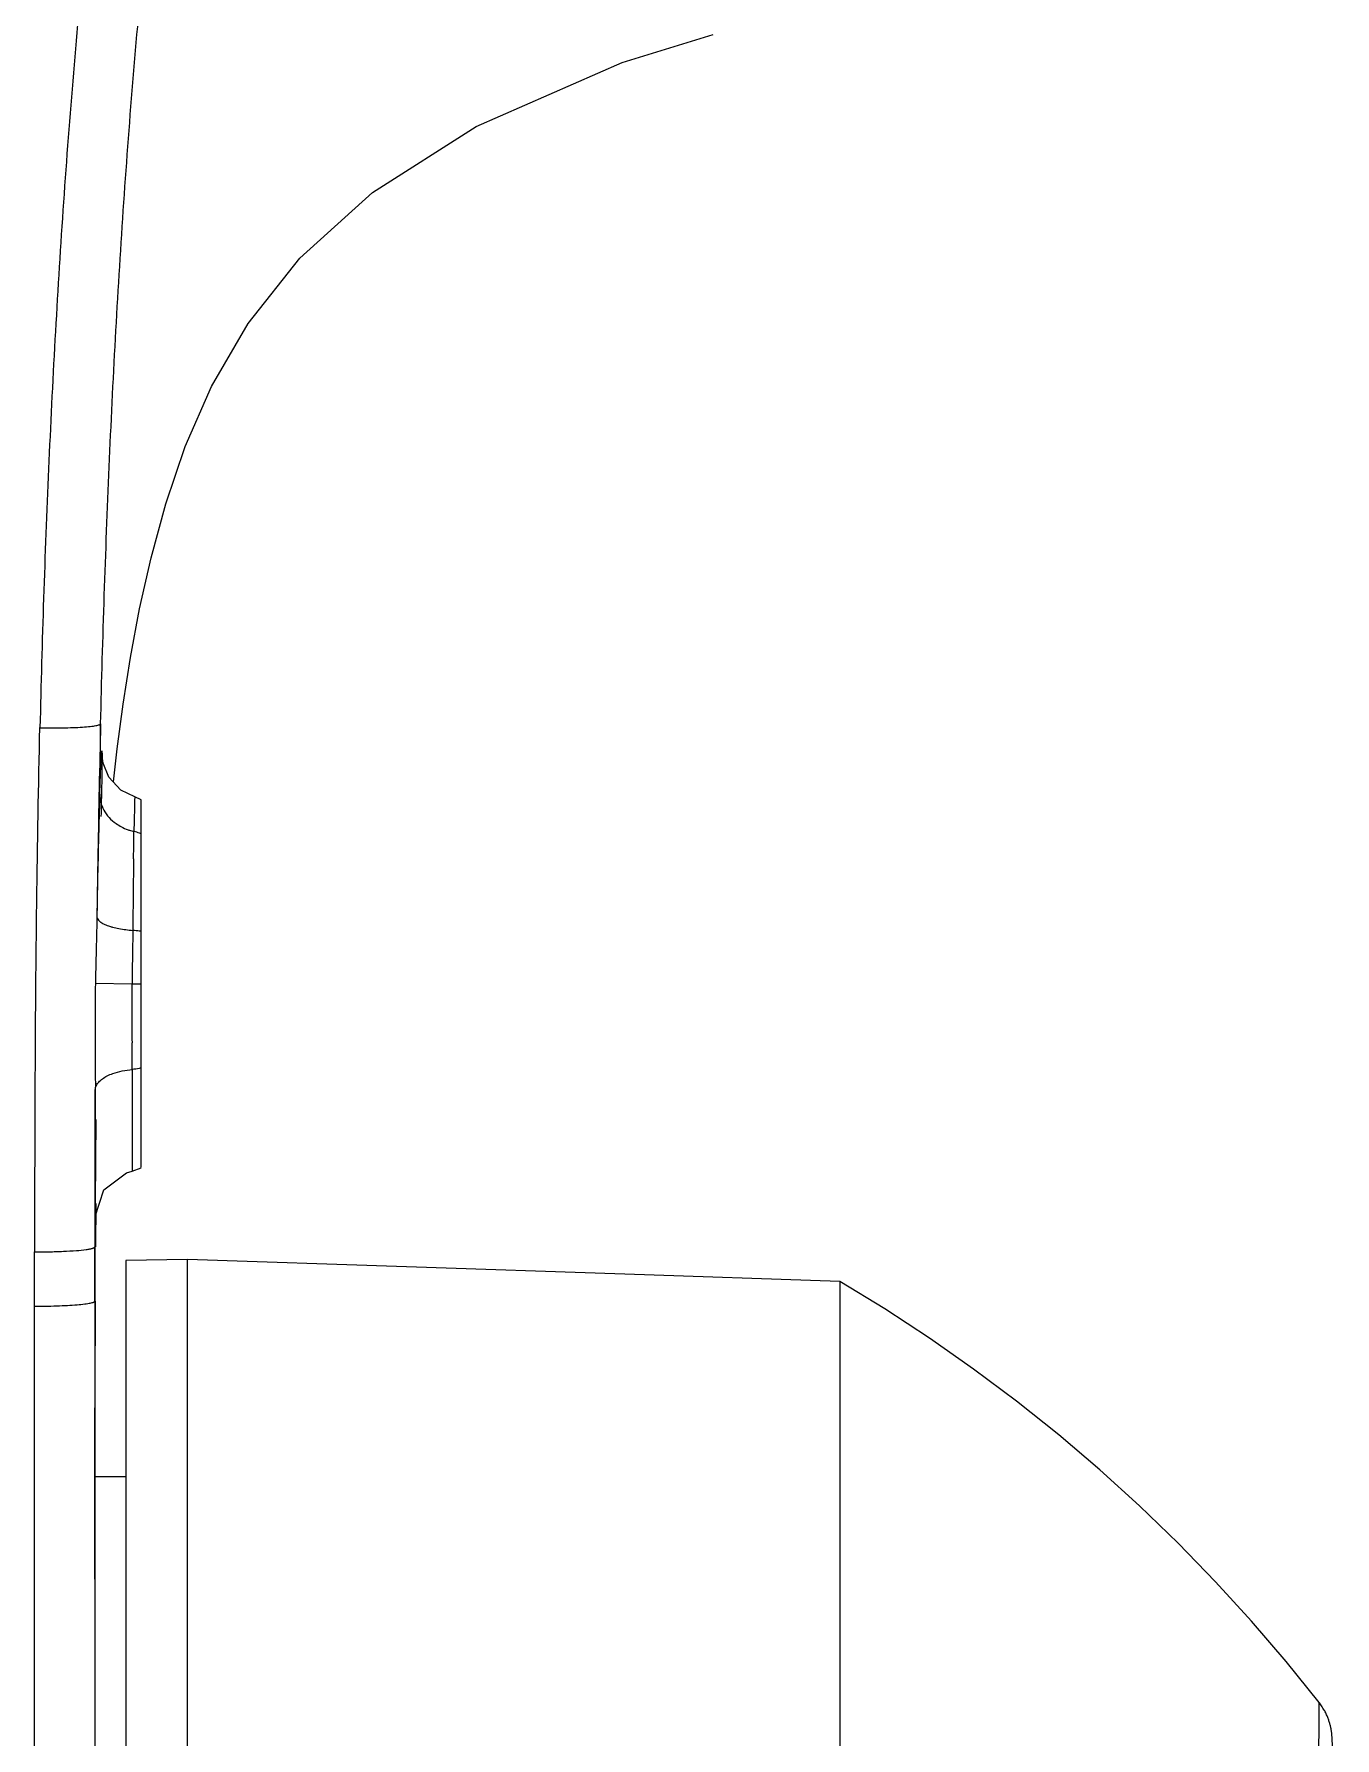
# Model space of a CAD drawing. Header units: millimetres. Extents: x 4086 to 8300, y 123 to 1549.
# Drawn here: x 6762.71 to 6773.23, y 747.65 to 761.43 of the extents above; entities that cross this region are included whole.
import ezdxf

# ---------------------------------------------------------------- set-up
doc = ezdxf.new("R2010")
doc.units = ezdxf.units.MM
doc.layers.add('外形图', color=7, linetype='Continuous')

msp = doc.modelspace()

# ---------------------------------------------------------------- linework, layer by layer
at = {"layer": '外形图'}
for p, q in [((6763.3859, 755.6495), (6763.4338, 756.0094)), ((6763.2503, 755.6563), (6763.2525, 755.8514)), ((6763.2481, 755.4667), (6763.2503, 755.6563)), ((6763.3557, 755.3813), (6763.3859, 755.6495)), ((6763.2638, 755.5888), (6763.2636, 755.5935)), ((6763.2459, 755.2825), (6763.2481, 755.4667)), ((6763.2449, 755.25), (6763.2459, 755.2825)), ((6763.5283, 755.2565), (6763.5281, 755.2515)), ((6763.5816, 755.2375), (6763.5287, 755.2603)), ((6763.5816, 752.2618), (6763.5816, 755.2364)), ((6763.5238, 755.0624), (6763.5223, 754.9799)), ((6762.7336, 754.4081), (6762.7322, 754.2949)), ((6763.5063, 753.7446), (6763.2102, 753.7517)), ((6763.5816, 753.7448), (6763.5063, 753.7446)), ((6763.2085, 753.1652), (6763.2093, 753.0666)), ((6762.7215, 752.9997), (6762.721, 752.8923)), ((6763.5078, 753.056), (6763.5071, 752.4722)), ((6762.721, 752.8923), (6762.72, 752.6591)), ((6763.2097, 752.8907), (6763.2086, 752.6575)), ((6762.72, 752.6591), (6762.718, 751.8754)), ((6763.2086, 752.6574), (6763.2079, 752.4687)), ((6763.2151, 752.6508), (6763.2094, 751.9814)), ((6763.2079, 752.4687), (6763.2068, 752.0455)), ((6763.5071, 752.4722), (6763.5072, 752.2364)), ((6763.2078, 751.9041), (6763.208, 752.283)), ((6763.5072, 752.2331), (6763.5816, 752.2614)), ((6763.5072, 752.2364), (6763.5072, 752.2332)), ((6763.2068, 752.0455), (6763.2064, 751.8739)), ((6763.2081, 751.8672), (6763.2777, 752.0835)), ((6763.2081, 751.8676), (6763.2078, 751.9041)), ((6763.2094, 751.9814), (6763.2081, 751.8676)), ((6763.2142, 751.621), (6763.2161, 751.972)), ((6762.718, 751.8754), (6762.7177, 751.58)), ((6763.2064, 751.8739), (6763.206, 751.6212)), ((6763.2093, 751.5342), (6763.2111, 751.8764)), ((6763.2059, 751.1818), (6763.2059, 751.621)), ((6762.7153, 751.58), (6762.7148, 751.1409)), ((6763.2071, 750.7234), (6763.2093, 751.5342)), ((6763.9563, 751.5202), (6763.4555, 751.5115)), ((6763.4555, 751.5115), (6763.4555, 720.2876)), ((6763.9555, 744.1914), (6763.9563, 751.5202)), ((6763.2062, 751.1817), (6763.2066, 732.6319)), ((6763.2082, 750.4573), (6763.212, 751.1818)), ((6763.2064, 749.92), (6763.2071, 750.7234)), ((6763.207, 749.744), (6763.2082, 750.4573)), ((6763.2064, 749.6463), (6763.2064, 749.92)), ((6763.2065, 748.9338), (6763.2069, 749.7619)), ((6763.4555, 749.7628), (6763.2069, 749.7628)), ((6773.0958, 742.314), (6773.1063, 747.9372)), ((6773.2343, 747.0253), (6773.2113, 747.6519))]:
    msp.add_line(p, q, dxfattribs=at)
for points in [[(6763.4338, 756.0094), (6763.4931, 756.386), (6763.5671, 756.78), (6763.6603, 757.1941), (6763.7798, 757.6307), (6763.9366, 758.0923), (6764.1488, 758.5797), (6764.4458, 759.0894), (6764.8638, 759.6154), (6765.4517, 760.1484), (6766.289, 760.6804), (6767.4715, 761.1999), (6768.2066, 761.4244)], [(6763.3197, 755.4197), (6763.2726, 755.5318), (6763.2638, 755.5888)], [(6763.5289, 755.2603), (6763.4172, 755.3156), (6763.3197, 755.4197)], [(6763.2777, 752.0835), (6763.4616, 752.2207), (6763.5072, 752.2331)], [(6769.2305, 751.3411), (6767.4928, 751.3997), (6765.7265, 751.4597), (6763.9563, 751.5203)], [(6773.1063, 747.9372), (6772.8413, 748.2669), (6772.561, 748.5942), (6772.2694, 748.9137), (6771.967, 749.2248), (6771.6543, 749.5268), (6771.3319, 749.8192), (6771.0005, 750.1014), (6770.6605, 750.3729), (6770.3125, 750.6333), (6769.9568, 750.8822), (6769.5942, 751.1194), (6769.2305, 751.3411)], [(6773.2113, 747.6519), (6773.2111, 747.6557), (6773.2109, 747.66), (6773.2106, 747.6646), (6773.2102, 747.6695), (6773.2098, 747.6746), (6773.2093, 747.6798), (6773.2088, 747.6852), (6773.2081, 747.6906), (6773.2074, 747.6962), (6773.2066, 747.7018), (6773.2058, 747.7075), (6773.2048, 747.7133), (6773.2038, 747.7191), (6773.2027, 747.7249), (6773.2015, 747.7308), (6773.2003, 747.7368), (6773.1989, 747.7429), (6773.1974, 747.749), (6773.1959, 747.7552), (6773.1942, 747.7615), (6773.1924, 747.7679), (6773.1906, 747.7743), (6773.1885, 747.7808), (6773.1864, 747.7874), (6773.1841, 747.7941), (6773.1817, 747.8009), (6773.1791, 747.8079), (6773.1764, 747.8149), (6773.1734, 747.8222), (6773.1703, 747.8295), (6773.167, 747.837), (6773.1634, 747.8446), (6773.1597, 747.8523), (6773.1557, 747.8601), (6773.1516, 747.868), (6773.1472, 747.8759), (6773.1425, 747.884), (6773.1376, 747.8921), (6773.1324, 747.9004), (6773.1269, 747.9087), (6773.1211, 747.9172), (6773.115, 747.9257), (6773.1085, 747.9344), (6773.1063, 747.9372)]]:
    msp.add_lwpolyline(points, dxfattribs=at)
for centre, radius, start, end in [((6887.8397, 752.8813), 125.1155, 178.654176, 179.300782), ((6912.3899, 752.1917), 149.1823, 178.594514, 178.993063), ((6821.897, 753.4106), 58.6809, 178.203759, 178.409998), ((6825.073, 753.3273), 61.858, 178.414476, 178.75509), ((6763.6093, 755.3761), 0.4047, 235.1653, 242.14086), ((6763.6225, 755.4), 0.432, 242.07295, 249.91668), ((6904.0784, 752.3487), 140.8694, 178.997519, 179.210236), ((6834.0111, 753.1404), 70.798, 178.76104, 179.069642), ((6866.8972, 753.3698), 103.3874, 179.230521, 179.38066), ((6850.7565, 753.515), 87.2461, 179.361415, 179.563039), ((6946.0781, 752.1354), 183.3586, 179.325177, 179.729918), ((6789.0341, 753.2885), 25.828, 178.5667, 178.97232), ((6801.9165, 753.2559), 38.4133, 179.04699, 179.27103), ((6781.1827, 753.4284), 17.9754, 178.96952, 179.92199), ((6781.0615, 753.5344), 17.5565, 179.31377, 180.09999), ((6784.6761, 753.5241), 21.171, 180.05504, 180.68354)]:
    msp.add_arc(centre, radius, start, end, dxfattribs=at)
for points, knots in [([(6765.6147, 772.2327), (6765.4419, 771.9281), (6765.2126, 771.4534), (6764.9511, 770.8026), (6764.8019, 770.3897), (6764.6889, 770.0574), (6764.5797, 769.7241), (6764.4503, 769.3057), (6764.3053, 768.8008), (6764.1701, 768.2936), (6764.0438, 767.7841), (6763.8864, 767.1022), (6763.7093, 766.2455), (6763.5254, 765.2122), (6763.3146, 763.8296), (6763.1506, 762.4409), (6763.0239, 761.0492), (6762.9455, 760.0044), (6762.8813, 758.9588), (6762.8294, 757.9128), (6762.7893, 756.8665), (6762.7699, 756.1687), (6762.762, 755.8198)], [0, 0, 0, 0, 0.062596, 0.093965, 0.1253541, 0.1410396, 0.1567123, 0.188027, 0.2193138, 0.2505853, 0.2818516, 0.3131189, 0.3756552, 0.4381825, 0.5006797, 0.6255968, 0.6880295, 0.7504484, 0.812854, 0.8752451, 0.9376259, 1, 1, 1, 1]), ([(6763.2525, 755.8514), (6763.2696, 756.5443), (6763.3145, 757.9291), (6763.4266, 760.003), (6763.5952, 762.0702), (6763.8299, 764.1281), (6764.1403, 766.1741), (6764.4588, 767.8687), (6764.7597, 769.216), (6764.9763, 770.0527), (6765.1718, 770.7167), (6765.3886, 771.3731), (6765.5831, 771.8548), (6765.733, 772.1655)], [0, 0, 0, 0, 0.1253922, 0.2506216, 0.3756862, 0.5005445, 0.6252348, 0.7499661, 0.8123988, 0.8749408, 0.9062738, 0.9375881, 1, 1, 1, 1]), ([(6762.762, 755.8198), (6762.7919, 755.8191), (6762.8523, 755.8183), (6762.9417, 755.8186), (6763.0269, 755.8203), (6763.1023, 755.8236), (6763.1569, 755.828), (6763.1925, 755.8325), (6763.213, 755.8359), (6763.2292, 755.8394), (6763.24, 755.8426), (6763.2463, 755.8454), (6763.25, 755.8475), (6763.2523, 755.8498), (6763.2525, 755.8514)], [0, 0, 0, 0, 0.1812668, 0.3658221, 0.5418296, 0.6974829, 0.8228286, 0.8731622, 0.9151162, 0.9486077, 0.9736212, 0.9830028, 0.9903862, 1, 1, 1, 1]), ([(6763.2459, 755.2822), (6763.2468, 755.3089), (6763.2486, 755.3598), (6763.2513, 755.4323), (6763.2539, 755.496), (6763.256, 755.5427), (6763.2577, 755.5744), (6763.2586, 755.5908), (6763.2593, 755.6023), (6763.2597, 755.6095), (6763.2602, 755.6157), (6763.2606, 755.621), (6763.261, 755.6252), (6763.2614, 755.6281), (6763.2616, 755.63), (6763.2618, 755.631), (6763.262, 755.6317), (6763.2621, 755.6322), (6763.2622, 755.6326), (6763.2625, 755.6326), (6763.2626, 755.6323), (6763.2629, 755.6316), (6763.263, 755.6299), (6763.2633, 755.6274), (6763.2634, 755.6239), (6763.2636, 755.6194), (6763.2638, 755.614), (6763.2639, 755.6078), (6763.2639, 755.6006), (6763.264, 755.5893), (6763.264, 755.5729), (6763.2639, 755.5508), (6763.2637, 755.5252), (6763.2633, 755.4965), (6763.2627, 755.4517), (6763.2615, 755.3882), (6763.2597, 755.3031), (6763.2575, 755.2067), (6763.2559, 755.1386), (6763.255, 755.1028)], [0, 0, 0, 0, 0.0907566, 0.1737326, 0.2467985, 0.3078254, 0.3331593, 0.3546856, 0.3639381, 0.3721392, 0.379256, 0.3852556, 0.3901113, 0.3938261, 0.3952602, 0.3964149, 0.3972932, 0.3979001, 0.3982493, 0.3984217, 0.3987206, 0.399267, 0.4011508, 0.4040997, 0.4081085, 0.4131679, 0.4192678, 0.4263972, 0.4345453, 0.4437009, 0.4649899, 0.4901742, 0.5191637, 0.5518679, 0.5882009, 0.6714361, 0.7682363, 0.8779688, 1, 1, 1, 1]), ([(6763.2459, 755.2825), (6763.2456, 755.261), (6763.2513, 755.2162), (6763.2765, 755.1515), (6763.3189, 755.0912), (6763.3572, 755.0585), (6763.3782, 755.0439)], [0, 0, 0, 0, 0.2276938, 0.4717814, 0.7294638, 1, 1, 1, 1]), ([(6763.5281, 755.2515), (6763.5278, 755.2432), (6763.5272, 755.2215), (6763.5262, 755.1814), (6763.5251, 755.1267), (6763.5243, 755.0854), (6763.5238, 755.0624)], [0, 0, 0, 0, 0.1316789, 0.3448666, 0.6356221, 1, 1, 1, 1]), ([(6763.5288, 755.2603), (6763.5287, 755.2604), (6763.5286, 755.2598), (6763.5285, 755.2593), (6763.5284, 755.258), (6763.5284, 755.2571), (6763.5283, 755.2565)], [0, 0, 0, 0, 0.0594135, 0.2440331, 0.5572532, 1, 1, 1, 1]), ([(6763.4742, 754.9943), (6763.4782, 754.9928), (6763.494, 754.9873), (6763.5101, 754.9827), (6763.5223, 754.9799)], [0, 0, 0, 0, 0.2528863, 1, 1, 1, 1]), ([(6763.5191, 754.7582), (6763.5193, 754.7784), (6763.5204, 754.8523), (6763.5215, 754.9261), (6763.5223, 754.9799)], [0, 0, 0, 0, 0.2728397, 1, 1, 1, 1]), ([(6763.5816, 754.9598), (6763.5769, 754.962), (6763.5578, 754.9703), (6763.5377, 754.9765), (6763.5223, 754.9799)], [0, 0, 0, 0, 0.2465749, 1, 1, 1, 1]), ([(6763.2224, 754.2899), (6763.2215, 754.2308), (6763.2187, 754.1123), (6763.2156, 753.9939), (6763.2141, 753.9345)], [0, 0, 0, 0, 0.4988724, 1, 1, 1, 1]), ([(6763.2224, 754.2899), (6763.2225, 754.2763), (6763.2363, 754.2596), (6763.2552, 754.2455), (6763.2693, 754.2369), (6763.2859, 754.2287), (6763.3049, 754.2209), (6763.3261, 754.2137), (6763.358, 754.2045), (6763.4015, 754.1948), (6763.4562, 754.186), (6763.4939, 754.1819), (6763.5129, 754.1803)], [0, 0, 0, 0, 0.1261673, 0.1709862, 0.2217825, 0.2787509, 0.3420145, 0.4115109, 0.4865483, 0.649554, 0.8233721, 1, 1, 1, 1]), ([(6763.5129, 754.1803), (6763.5124, 754.1332), (6763.5112, 754.038), (6763.5093, 753.9429), (6763.5085, 753.8948)], [0, 0, 0, 0, 0.4952385, 1, 1, 1, 1]), ([(6763.5816, 754.1726), (6763.5761, 754.1735), (6763.5534, 754.1769), (6763.5304, 754.1792), (6763.5129, 754.1803)], [0, 0, 0, 0, 0.239189, 1, 1, 1, 1]), ([(6763.2073, 753.4529), (6763.2073, 753.4288), (6763.2073, 753.3329), (6763.208, 753.237), (6763.2085, 753.1652)], [0, 0, 0, 0, 0.2514584, 1, 1, 1, 1]), ([(6763.5078, 753.056), (6763.5081, 753.0735), (6763.5084, 753.1454), (6763.5072, 753.2172), (6763.5065, 753.2715)], [0, 0, 0, 0, 0.2436463, 1, 1, 1, 1]), ([(6763.2093, 753.0666), (6763.2094, 753.0519), (6763.2098, 752.9932), (6763.2099, 752.9346), (6763.2097, 752.8907)], [0, 0, 0, 0, 0.2515298, 1, 1, 1, 1]), ([(6763.2097, 752.8907), (6763.2097, 752.8968), (6763.2116, 752.9093), (6763.2202, 752.9314), (6763.2382, 752.9564), (6763.2676, 752.9823), (6763.3063, 753.0053), (6763.3361, 753.0174), (6763.3521, 753.0231)], [0, 0, 0, 0, 0.0877977, 0.1829044, 0.3441441, 0.5325382, 0.7513743, 1, 1, 1, 1]), ([(6763.3521, 753.0231), (6763.3768, 753.0318), (6763.4283, 753.0456), (6763.481, 753.0536), (6763.5078, 753.056)], [0, 0, 0, 0, 0.4922952, 1, 1, 1, 1]), ([(6763.5816, 753.0689), (6763.5758, 753.0674), (6763.5515, 753.0616), (6763.5267, 753.0578), (6763.5078, 753.056)], [0, 0, 0, 0, 0.2403602, 1, 1, 1, 1]), ([(6763.2088, 752.6322), (6763.2088, 752.6529), (6763.2091, 752.739), (6763.2094, 752.8252), (6763.2097, 752.8907)], [0, 0, 0, 0, 0.2397663, 1, 1, 1, 1]), ([(6763.208, 752.283), (6763.208, 752.3094), (6763.2082, 752.4257), (6763.2085, 752.5421), (6763.2088, 752.6322)], [0, 0, 0, 0, 0.2261517, 1, 1, 1, 1]), ([(6763.1355, 751.5999), (6763.1409, 751.6007), (6763.1511, 751.6023), (6763.1654, 751.6049), (6763.1775, 751.6075), (6763.1874, 751.6101), (6763.1953, 751.6127), (6763.2004, 751.615), (6763.2034, 751.617), (6763.2051, 751.6185), (6763.206, 751.6201), (6763.206, 751.621)], [0, 0, 0, 0, 0.2194054, 0.411505, 0.5761214, 0.7131586, 0.822688, 0.9051783, 0.9367569, 0.9624275, 1, 1, 1, 1]), ([(6762.7153, 751.58), (6762.7547, 751.58), (6762.8336, 751.5809), (6762.9473, 751.5845), (6763.048, 751.5901), (6763.1092, 751.5962), (6763.1355, 751.5999)], [0, 0, 0, 0, 0.2812225, 0.5619739, 0.8107317, 1, 1, 1, 1]), ([(6769.2305, 751.3411), (6769.2303, 751.307), (6769.2306, 751.2387), (6769.2305, 751.102), (6769.2306, 750.8629), (6769.2304, 750.5213), (6769.2303, 750.1114), (6769.2305, 749.5648), (6769.231, 748.8816), (6769.2295, 748.0617), (6769.2315, 747.3785), (6769.2319, 746.8319), (6769.2306, 746.2854), (6769.2276, 745.6022), (6769.2304, 745.0556), (6769.2297, 744.7823)], [0, 0, 0, 0, 0.015625, 0.03125, 0.0625, 0.125, 0.1875, 0.25, 0.375, 0.5000001, 0.6250001, 0.6875001, 0.7500001, 0.875, 1, 1, 1, 1]), ([(6762.7148, 751.1409), (6762.7144, 750.5353), (6762.7143, 749.324), (6762.7152, 747.5071), (6762.7161, 745.6904), (6762.7159, 743.8735), (6762.7157, 742.056), (6762.7159, 740.2384), (6762.7159, 738.4202), (6762.7159, 737.2081), (6762.7158, 736.6016)], [0, 0, 0, 0, 0.1249638, 0.2499379, 0.3748878, 0.4998128, 0.6248386, 0.7499036, 0.8748491, 1, 1, 1, 1]), ([(6762.7148, 751.1409), (6762.745, 751.1409), (6762.8058, 751.1415), (6762.8958, 751.1438), (6762.9815, 751.1474), (6763.0572, 751.1522), (6763.1118, 751.1576), (6763.1473, 751.1627), (6763.1676, 751.1663), (6763.1818, 751.1696), (6763.1908, 751.1723), (6763.196, 751.1742), (6763.2001, 751.1761), (6763.2035, 751.1782), (6763.2056, 751.1804), (6763.2056, 751.1819)], [0, 0, 0, 0, 0.1821804, 0.3678069, 0.5447744, 0.7010051, 0.8263162, 0.8763962, 0.9179479, 0.9508941, 0.9641357, 0.9752344, 0.984225, 0.9911908, 1, 1, 1, 1])]:
    msp.add_open_spline(points, degree=3, knots=knots, dxfattribs=at)

doc.saveas('drawing.dxf')
